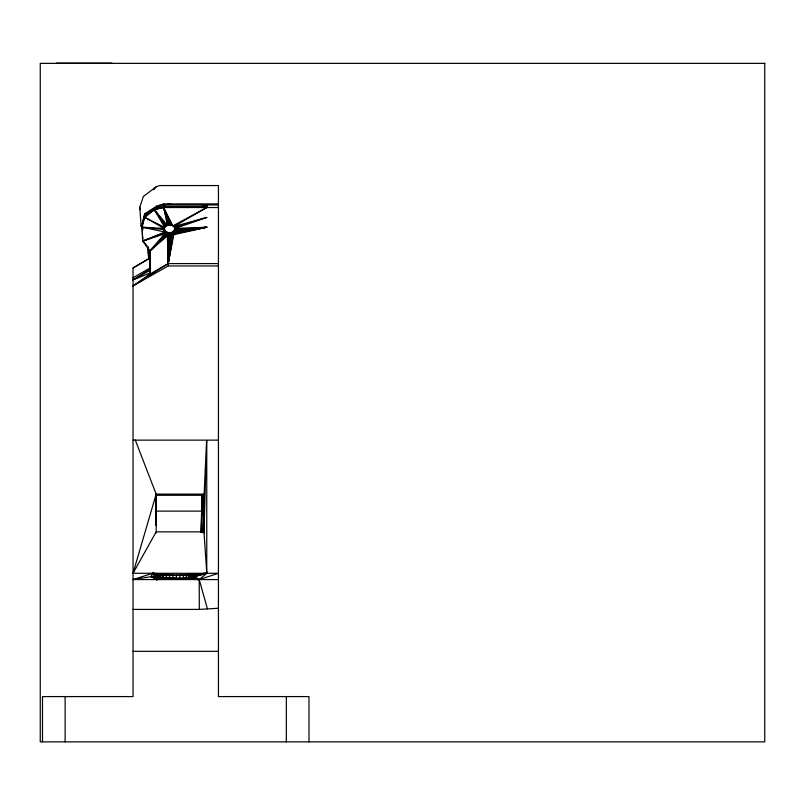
<?xml version="1.0" encoding="UTF-8"?>
<svg xmlns="http://www.w3.org/2000/svg" width="805" height="805" viewBox="0 0 805 805"><rect width="100%" height="100%" fill="white"/><g stroke="black" fill="none" stroke-linecap="round" stroke-linejoin="round"><path stroke-width="1.21" d="M149.831 249.53L149.73 274.173L133.036 285.936L168.205 265.942L218.437 265.942M150.616 268.759L133.036 279.939L149.609 273.197L149.841 249.842L149.73 274.173L168.205 263.587L218.437 263.587M163.777 227.181L165.468 231.226L168.487 232.806L168.205 265.942M155.768 525.232L156.16 494.129L135.26 439.973M201.019 532.397L202.105 494.783M218.437 579.57L133.036 579.57L151.048 576.682L199.217 579.57L206.764 573.291L203.997 531.864L206.593 440.466L202.377 532.729M201.119 532.578L202.347 495.025M155.747 507.653L156.22 495.276L203.957 495.276L201.663 515.079L202.226 494.874M133.036 285.936L168.205 263.587L173.769 234.688L206.764 227.231L175.47 230.633L175.359 228.308L172.884 231.951L169.614 232.907L168.487 236.268L167.37 232.474L167.37 235.946L149.841 250.888L142.686 241.108L164.079 232.404L163.868 228.308C160.94 238.793 178.227 238.3 175.47 228.328M164.079 232.404L164.2 229.385L164.2 232.836L142.686 241.108L142.052 226.205L144.779 216.364L154.49 208.666L163.566 206.493L206.764 206.493L204.561 207.509M149.609 273.197L149.73 270.51L133.036 279.939M164.029 227.241L163.777 230.633M191.137 578.322L191.318 575.847L206.764 573.291L206.764 440.476M162.962 578.02L163.174 575.615L166.424 575.424L183.248 575.273L194.005 576.38L199.217 579.57L207.438 608.912L218.437 608.238M168.487 232.806L169.614 232.907L169.614 236.358L168.205 263.587L172.884 235.412L171.868 232.474L168.205 263.587L167.37 235.946L166.353 231.951L166.353 235.412L149.841 250.888L164.743 233.812L165.468 231.226L166.353 235.412M171.868 235.946L170.761 232.806L168.205 263.587L173.769 231.226L173.769 234.688L174.494 230.361L174.494 233.812L206.764 227.231L175.037 228.439C173.105 223.327 164.773 224.092 163.868 229.506L142.052 227.231L144.779 216.364L154.329 209.692L163.566 207.529L218.437 207.529M168.487 236.268L169.191 232.866M144.779 213.748L142.052 224.665L144.779 213.748L156.744 206.06L163.566 203.906L218.437 203.906M183.248 578.081L192.959 577.265L206.764 573.291L176.406 575.173L152.668 573.291L151.048 576.682L156.22 579.57L183.248 578.081L199.217 579.57L218.437 573.291L133.036 573.291L156.16 494.129L203.997 494.129L203.957 532.95M142.787 229.133L141.106 225.863L139.758 207.277L143.411 196.4L156.1 186.841L159.782 185.553L218.437 185.553L218.437 696.587L308.979 696.587L308.979 741.868M133.036 573.291L156.16 531.864L203.997 531.864M157.579 577.265L156.22 579.57L154.449 576.984M153.765 189.759L156.1 186.841M205.215 206.855L206.764 204.953L206.764 207.459M204.359 207.71L206.764 204.953L198.342 207.408M203.957 207.449L206.764 204.953L199.871 207.469M163.868 227.221L163.868 231.749L142.052 227.231L164.2 228.439L144.779 217.4L154.329 209.692L154.49 208.666L163.566 207.529L172.884 225.883L206.764 207.529L173.769 226.587L206.764 217.4L175.037 228.439L175.47 230.633M203.856 207.096L206.764 204.953L201.25 207.519M144.779 214.794L156.744 207.096L163.566 204.953L218.437 204.953M202.478 207.489L206.764 204.953M42.484 741.868L42.484 696.587L133.036 696.587L133.036 267.954L150.102 257.952M133.036 267.954L148.653 258.838L148.17 247.004L148.653 258.838L148.17 247.658M133.036 277.735L150.082 267.964M160.507 577.537L156.22 579.57L176.406 578.201M204.47 207.328L206.764 206.493L204.359 207.187M133.036 579.57L152.668 573.291L172.894 575.203L172.894 578.926M174.494 227.463L206.764 217.4M163.174 577.749L156.22 579.57L172.894 578.171M194.005 576.38L206.764 573.291L179.907 575.203L179.907 578.926M192.959 576.098L206.764 573.291L186.347 575.424L186.347 577.91L199.217 579.57L199.308 609.415L133.036 609.415M175.359 231.749L175.359 228.308L175.45 230.955L206.764 227.231L175.037 232.836L175.037 229.385L175.359 231.749L206.764 227.231L175.359 229.506M206.764 573.291L189.084 575.615L189.084 578.101M169.513 578.081L156.22 579.57L166.424 577.94L166.424 575.424L152.668 573.291L154.449 576.38L163.174 575.615L163.174 578.101M168.054 203.947L170.449 203.947M151.048 576.682L154.449 576.38M199.308 609.415L207.438 608.912M56.541 63.132L111.996 63.132M133.036 440.134L218.437 440.134M155.466 511.115L201.663 511.115M133.036 651.315L218.437 651.315M189.084 577.749L199.217 579.57L194.005 576.984M157.579 576.098L152.668 573.291L163.174 575.615M191.318 577.537L199.217 579.57M152.668 573.291L160.507 575.847M144.779 217.4L164.743 227.463L154.329 209.692L167.37 225.35L163.566 206.493M163.566 203.906L163.566 204.953L166.544 207.227M163.727 207.227L163.566 204.953L166.313 207.428M166.353 225.883L154.329 209.692L165.468 226.587M144.115 242.023L146.983 245.938M141.106 225.863L142.787 228.962M141.106 225.702L142.787 229.023M171.868 225.35L163.566 207.529L168.487 225.008M170.761 225.008L163.566 207.529L169.614 224.917M163.566 204.953L164.411 207.016M157.337 209.36L156.744 206.06M139.758 207.277L140.362 209.622M173.125 235.191L172.884 231.951L172.884 235.412M142.052 223.619L142.686 241.108L164.743 233.812L164.743 230.361M286.349 696.587L286.349 741.868M183.248 575.273L183.248 579.006M176.406 575.173L176.406 578.896M175.037 226.135L175.037 228.439M169.513 575.273L169.513 579.006M156.16 494.129L156.22 532.95M142.686 237.455L142.686 238.501M65.124 696.587L65.124 741.868M165.468 234.688L149.841 250.888L166.132 235.201L165.468 231.226L165.468 234.688M764.75 63.364L40.25 63.364L40.25 741.868L764.75 741.868L764.75 63.364"/></g></svg>
